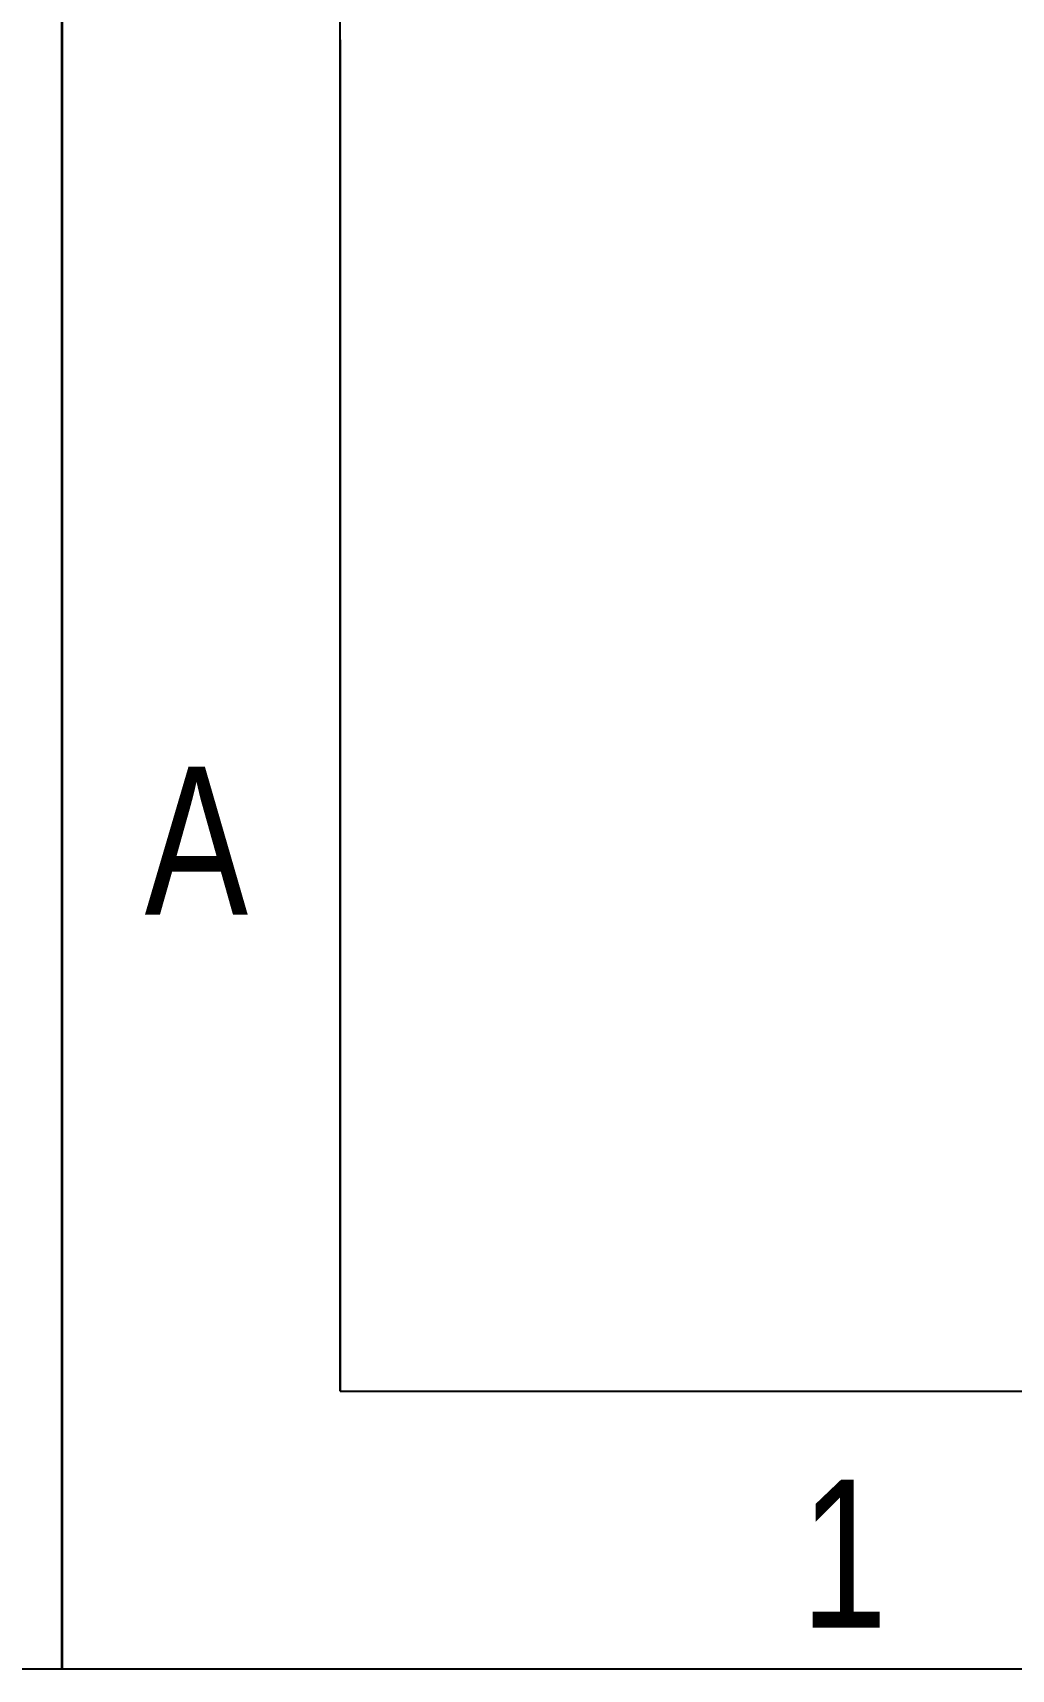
# Model space of a CAD drawing. Header units: millimetres. Extents: x 389 to 17466, y 310 to 5904.
# Drawn here: x 7176.8 to 7287.1, y 310.3 to 494.8 of the extents above; entities that cross this region are included whole.
import ezdxf

# ---------------------------------------------------------------- set-up
doc = ezdxf.new("R2010")
doc.units = ezdxf.units.MM
doc.styles.add('CKSTANDARD', font='arial.ttf')
doc.styles.add('Roamns', font='romans.shx')

# ---------------------------------------------------------------- blocks, each defined once
blk = doc.blocks.new('standard template')
for p, q in [((456.3, 6313.4), (456.3, 10291.4)), ((456.3, 7944.1), (456.3, 5254.1)), ((456.3, 5254.1), (37408.8, 5254.1))]:
    blk.add_line(p, q)
blk.add_lwpolyline([(37962.6, 4700.3), (-97.5, 4700.3), (-97.5, 30879.2), (37962.6, 30879.2)], close=True)
at = {"color": 7}
blk.add_lwpolyline([(456.3, 6673.6), (456.3, 5963.9), (456.3, 5254.1), (456.3, 30225.9), (37408.8, 30225.9), (37408.8, 5254.1)], dxfattribs=at)
at = {"style": 'CKSTANDARD', "width": 0.75}
for s, p in [('A', (66.9, 6202.3)), ('1', (1373, 4782.9))]:
    blk.add_text(s, height=294.8, dxfattribs=at).set_placement(p)
at = {"style": 'Roamns'}
for tag, p in [('PAGE_NAME', (27466, 7593.7)), ('PROJECT_NAME', (27466, 6883.9)), ('DRAWN_NAME', (27466, 6174.1)), ('VERSION', (34241, 6174.1)), ('SELECT_DATA', (27466, 5464.4)), ('PAGE_NUMBER', (34241, 5464.4))]:
    blk.add_attdef(tag, p, '', height=284.5, dxfattribs=at)

msp = doc.modelspace()

# ---------------------------------------------------------------- block references
at = {"transparency": 33554595}
for p, xscale, yscale, zscale in [((7185.6, 44.0599), 0.05664017026542623, 0.05664017026542623, 0.05664017026542623), ((5521.3485, 104.9118), 0.04369384563332881, 0.04369384563332881, 0.04369384563332881)]:
    msp.add_blockref('standard template', p, dxfattribs=dict(at, xscale=xscale, yscale=yscale, zscale=zscale))

doc.saveas('drawing.dxf')
